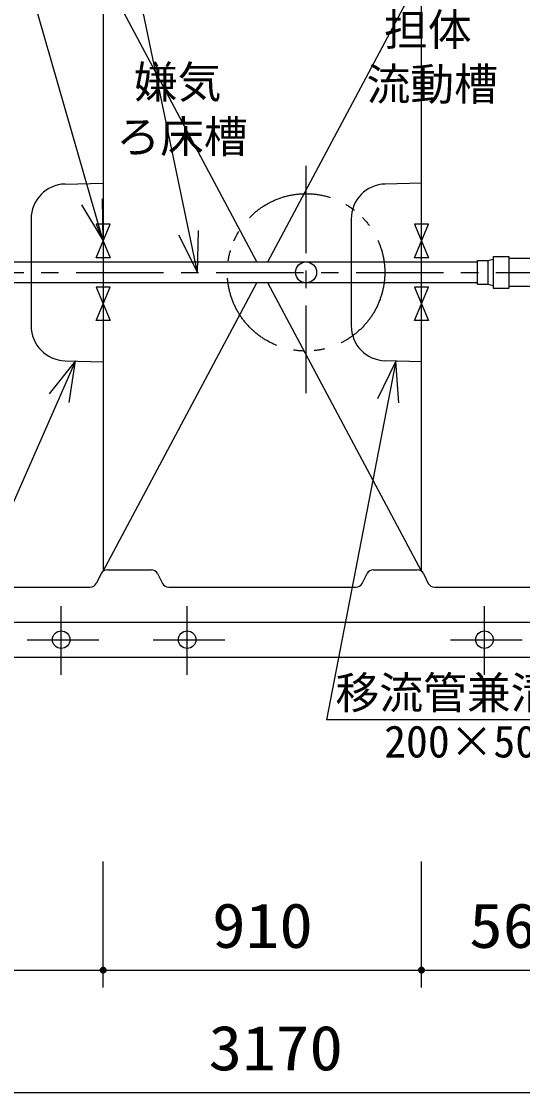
# Model space of a CAD drawing. Units: millimetres, scale not verified. Extents: x -14850 to 14850, y -10500 to 10500.
# Drawn here: x -9652 to -8219, y -1770 to 1292 of the extents above; entities that cross this region are included whole.
import ezdxf
from ezdxf.enums import TextEntityAlignment as Align

# ---------------------------------------------------------------- set-up
doc = ezdxf.new("R2010")
doc.units = ezdxf.units.MM
doc.header["$LTSCALE"] = 50
doc.linetypes.add('CHAIN1', pattern=[8, 5, -1, 1, -1])
doc.linetypes.add('DOUBLE_CHAIN1', pattern=[8.8, 5, -1, 0.6, -0.6, 0.6, -1])
for name, color, linetype, lineweight in [('0-0_機器', 2, 'Continuous', 25), ('0-1_空気管', 3, 'Continuous', 25), ('0-4_文字', 5, 'Continuous', 25), ('0-5_製作', 5, 'Continuous', 25)]:
    doc.layers.add(name, color=color, linetype=linetype, lineweight=lineweight)
doc.styles.add('ＭＳ ゴシック', font='')
doc.styles.get('ＭＳ ゴシック').set_extended_font_data('MS Gothic')

msp = doc.modelspace()

# ---------------------------------------------------------------- linework, layer by layer
at = {"layer": '0-0_機器'}
msp.add_line((-10707.89, -525.08), (-7137.89, -525.08), dxfattribs=at)
at = {"layer": '0-1_空気管'}
for p, q in [((-9417.89, 1429.19), (-9417.89, -279.09)), ((-8978.87, 604.92), (-9417.89, 1429.19)), ((-8946.92, 604.92), (-8507.89, 1428.95)), ((-8507.89, -279.36), (-8507.89, 1428.95)), ((-9526.51, 827.47), (-9417.89, 830.31)), ((-8507.89, 830.18), (-8611.51, 827.47)), ((-9623.89, 727.5), (-9623.89, 422.33)), ((-8708.89, 727.5), (-8708.89, 422.33)), ((-9148.45, 574.92), (-9145.48, 694.88)), ((-8302.89, 619.92), (-8257.89, 619.92)), ((-8302.89, 619.92), (-8302.89, 529.92)), ((-8257.89, 619.92), (-8257.89, 529.92)), ((-8187.89, 614.92), (-8257.89, 614.92)), ((-10208.94, 604.92), (-8347.89, 604.92)), ((-8347.89, 541.42), (-8347.89, 608.42)), ((-8317.89, 608.42), (-8317.89, 541.42)), ((-8347.89, 544.92), (-10208.94, 544.92)), ((-9417.89, -279.09), (-8978.88, 544.92)), ((-8507.89, -279.36), (-8946.92, 544.92)), ((-8302.89, 529.92), (-8257.89, 529.92)), ((-8187.89, 534.92), (-8257.89, 534.92)), ((-9497.07, 321.6), (-9922.18, -643.54)), ((-9526.51, 322.37), (-9417.89, 319.52)), ((-8581.44, 321.58), (-8779.42, -704.48)), ((-8507.89, 319.66), (-8611.51, 322.37)), ((-9405.88, -275.08), (-9280.26, -275.08)), ((-8645.53, -275.08), (-8520.26, -275.08)), ((-9423.83, -286.26), (-9437.4, -313.9)), ((-9262.37, -286.14), (-9248.42, -314.03)), ((-8677.37, -314.03), (-8663.42, -286.14)), ((-8502.37, -286.14), (-8488.42, -314.03)), ((-10082.67, -325.08), (-9455.35, -325.08)), ((-9230.53, -325.08), (-8695.26, -325.08)), ((-8470.53, -325.08), (-7985.26, -325.08)), ((-10082.67, -425.08), (-7965.73, -425.08)), ((-7864.05, -704.48), (-8779.42, -704.48))]:
    msp.add_line(p, q, dxfattribs=at)
at = {"layer": '0-1_空気管', "linetype": 'CHAIN1'}
for p, q in [((-8837.89, 229.92), (-8837.89, 919.92)), ((-10695.1, 574.92), (-7159.18, 574.92))]:
    msp.add_line(p, q, dxfattribs=at)
at = {"layer": '0-1_空気管'}
for points in [[(-9417.89, 664.92), (-9786.71, 1943.64), (-10426.94, 1943.64)], [(-9202.8, 681.91), (-9148.45, 574.92), (-9413.83, 1849.73), (-8817.05, 1849.73)], [(-9479.57, 767.86), (-9417.89, 664.92), (-9419.83, 784.9)], [(-8347.89, 608.42), (-8317.89, 608.42), (-8302.89, 612.42)], [(-8347.89, 541.42), (-8317.89, 541.42), (-8302.89, 537.42)], [(-9515.37, 203), (-9497.07, 321.6), (-9572.22, 228.04)], [(-8572.9, 201.88), (-8581.44, 321.58), (-8633.89, 213.65)], [(-8507.89, -194.77), (-8507.86, -193.9), (-8507.77, -192.9), (-8507.7, -192.15), (-8507.59, -191.26), (-8507.43, -190.36)]]:
    msp.add_lwpolyline(points, dxfattribs=at)
for points in [[(-9397.89, 712.92), (-9437.89, 712.92), (-9397.89, 616.92), (-9437.89, 616.92)], [(-8487.89, 712.92), (-8527.89, 712.92), (-8487.89, 616.92), (-8527.89, 616.92)], [(-9397.89, 532.92), (-9437.89, 532.92), (-9397.89, 436.92), (-9437.89, 436.92)], [(-8487.89, 532.92), (-8527.89, 532.92), (-8487.89, 436.92), (-8527.89, 436.92)]]:
    msp.add_lwpolyline(points, close=True, dxfattribs=at)
at = {"layer": '0-1_空気管', "linetype": 'DOUBLE_CHAIN1'}
msp.add_circle((-8837.89, 574.92), 225, dxfattribs=at)
at = {"layer": '0-1_空気管'}
msp.add_circle((-8837.89, 574.92), 30, dxfattribs=at)
for centre, radius, start, end in [((-9523.89, 727.5), 100, 91.5, 180), ((-8608.89, 727.5), 100, 91.5, 180), ((-9523.89, 422.33), 100, 180, 268.5), ((-8608.89, 422.33), 100, 180, 268.5), ((-9405.88, -295.08), 20, 90, 153.84564), ((-9280.26, -295.08), 20, 26.56387, 90), ((-8645.53, -295.08), 20, 90, 153.43611), ((-8520.26, -295.08), 20, 26.56387, 90), ((-9455.35, -305.08), 20, 270, 333.84564), ((-9230.53, -305.08), 20, 206.56384, 270), ((-8695.26, -305.08), 20, 270, 333.43611), ((-8470.53, -305.08), 20, 206.56384, 270)]:
    msp.add_arc(centre, radius, start, end, dxfattribs=at)
at = {"layer": '0-4_文字', "color": 7}
for p, q in [((-9537.89, -575.29), (-9537.89, -378.8)), ((-9177.89, -575.29), (-9177.89, -378.8)), ((-8327.89, -575.29), (-8327.89, -378.8)), ((-9635.22, -475.08), (-9430.07, -475.08)), ((-9275.22, -475.08), (-9070.07, -475.08)), ((-8425.22, -475.08), (-8220.07, -475.08))]:
    msp.add_line(p, q, dxfattribs=at)
for centre in [(-9537.89, -475.08), (-9177.89, -475.08), (-8327.89, -475.08)]:
    msp.add_circle(centre, 25, dxfattribs=at)
at = {"layer": '0-5_製作', "color": 2}
for p, q in [((-9417.89, -1469.65), (-9417.89, -1109.23)), ((-8507.89, -1469.65), (-8507.89, -1109.23)), ((-10507.89, -1419.65), (-9417.89, -1419.65)), ((-9417.89, -1419.65), (-8507.89, -1419.65)), ((-8507.89, -1419.65), (-7947.89, -1419.65)), ((-10507.89, -1769.65), (-7337.89, -1769.65))]:
    msp.add_line(p, q, dxfattribs=at)
at = {"layer": '0-5_製作'}
for points in [[(-9427.88, -1419.02), (-9417.89, -1419.65), (-9427.89, -1419.65)], [(-9427.89, -1419.65), (-9427.58, -1422.13), (-9427.82, -1420.9)], [(-9427.89, -1419.65), (-9427.19, -1423.33), (-9427.58, -1422.13)], [(-9417.89, -1419.65), (-9427.19, -1423.33), (-9427.89, -1419.65)], [(-9427.72, -1417.77), (-9417.89, -1419.65), (-9427.88, -1419.02)], [(-9427.41, -1416.56), (-9417.89, -1419.65), (-9427.72, -1417.77)], [(-9426.94, -1415.39), (-9417.89, -1419.65), (-9427.41, -1416.56)], [(-9417.89, -1419.65), (-9426.66, -1424.47), (-9427.19, -1423.33)], [(-9426.34, -1414.29), (-9417.89, -1419.65), (-9426.94, -1415.39)], [(-9417.89, -1419.65), (-9425.98, -1425.53), (-9426.66, -1424.47)], [(-9425.6, -1413.27), (-9417.89, -1419.65), (-9426.34, -1414.29)], [(-9417.89, -1419.65), (-9425.18, -1426.49), (-9425.98, -1425.53)], [(-9424.74, -1412.36), (-9417.89, -1419.65), (-9425.6, -1413.27)], [(-9417.89, -1419.65), (-9424.27, -1427.35), (-9425.18, -1426.49)], [(-9423.77, -1411.56), (-9417.89, -1419.65), (-9424.74, -1412.36)], [(-9417.89, -1419.65), (-9423.25, -1428.09), (-9424.27, -1427.35)], [(-9422.71, -1410.88), (-9417.89, -1419.65), (-9423.77, -1411.56)], [(-9417.89, -1419.65), (-9422.15, -1428.7), (-9423.25, -1428.09)], [(-9421.58, -1410.35), (-9417.89, -1419.65), (-9422.71, -1410.88)], [(-9417.89, -1419.65), (-9420.98, -1429.16), (-9422.15, -1428.7)], [(-9420.38, -1409.96), (-9417.89, -1419.65), (-9421.58, -1410.35)], [(-9417.89, -1419.65), (-9419.77, -1429.47), (-9420.98, -1429.16)], [(-9419.15, -1409.73), (-9417.89, -1419.65), (-9420.38, -1409.96)], [(-9417.89, -1419.65), (-9418.52, -1429.63), (-9419.77, -1429.47)], [(-9419.15, -1409.73), (-9417.89, -1409.65), (-9417.89, -1419.65)], [(-9417.89, -1419.65), (-9417.89, -1429.65), (-9418.52, -1429.63)], [(-9417.89, -1409.65), (-9407.89, -1419.65), (-9417.89, -1419.65)], [(-9417.27, -1409.67), (-9407.89, -1419.65), (-9417.89, -1409.65)], [(-9417.89, -1419.65), (-9416.64, -1429.57), (-9417.89, -1429.65)], [(-9417.89, -1419.65), (-9415.41, -1429.33), (-9416.64, -1429.57)], [(-9407.89, -1419.65), (-9415.41, -1429.33), (-9417.89, -1419.65)], [(-9416.02, -1409.82), (-9407.89, -1419.65), (-9417.27, -1409.67)], [(-9414.8, -1410.14), (-9407.89, -1419.65), (-9416.02, -1409.82)], [(-9407.89, -1419.65), (-9414.21, -1428.95), (-9415.41, -1429.33)], [(-9413.64, -1410.6), (-9407.89, -1419.65), (-9414.8, -1410.14)], [(-9407.89, -1419.65), (-9413.08, -1428.41), (-9414.21, -1428.95)], [(-9412.54, -1411.2), (-9407.89, -1419.65), (-9413.64, -1410.6)], [(-9407.89, -1419.65), (-9412.02, -1427.74), (-9413.08, -1428.41)], [(-9411.52, -1411.94), (-9407.89, -1419.65), (-9412.54, -1411.2)], [(-9407.89, -1419.65), (-9411.05, -1426.94), (-9412.02, -1427.74)], [(-9410.61, -1412.8), (-9407.89, -1419.65), (-9411.52, -1411.94)], [(-9407.89, -1419.65), (-9410.19, -1426.02), (-9411.05, -1426.94)], [(-9409.8, -1413.77), (-9407.89, -1419.65), (-9410.61, -1412.8)], [(-9407.89, -1419.65), (-9409.45, -1425.01), (-9410.19, -1426.02)], [(-9409.13, -1414.83), (-9407.89, -1419.65), (-9409.8, -1413.77)], [(-9407.89, -1419.65), (-9408.85, -1423.91), (-9409.45, -1425.01)], [(-9408.6, -1415.97), (-9407.89, -1419.65), (-9409.13, -1414.83)], [(-9407.89, -1419.65), (-9408.38, -1422.74), (-9408.85, -1423.91)], [(-9408.21, -1417.16), (-9407.89, -1419.65), (-9408.6, -1415.97)], [(-9407.89, -1419.65), (-9408.07, -1421.52), (-9408.38, -1422.74)], [(-9408.21, -1417.16), (-9407.97, -1418.39), (-9407.89, -1419.65)], [(-9407.89, -1419.65), (-9407.91, -1420.28), (-9408.07, -1421.52)], [(-8517.87, -1419.02), (-8507.89, -1419.65), (-8517.89, -1419.65)], [(-8517.89, -1419.65), (-8517.58, -1422.13), (-8517.82, -1420.9)], [(-8517.89, -1419.65), (-8517.19, -1423.33), (-8517.58, -1422.13)], [(-8507.89, -1419.65), (-8517.19, -1423.33), (-8517.89, -1419.65)], [(-8517.72, -1417.77), (-8507.89, -1419.65), (-8517.87, -1419.02)], [(-8517.41, -1416.56), (-8507.89, -1419.65), (-8517.72, -1417.77)], [(-8516.94, -1415.39), (-8507.89, -1419.65), (-8517.41, -1416.56)], [(-8507.89, -1419.65), (-8516.66, -1424.47), (-8517.19, -1423.33)], [(-8516.34, -1414.29), (-8507.89, -1419.65), (-8516.94, -1415.39)], [(-8507.89, -1419.65), (-8515.98, -1425.53), (-8516.66, -1424.47)], [(-8515.6, -1413.27), (-8507.89, -1419.65), (-8516.34, -1414.29)], [(-8507.89, -1419.65), (-8515.18, -1426.49), (-8515.98, -1425.53)], [(-8514.74, -1412.36), (-8507.89, -1419.65), (-8515.6, -1413.27)], [(-8507.89, -1419.65), (-8514.27, -1427.35), (-8515.18, -1426.49)], [(-8513.77, -1411.56), (-8507.89, -1419.65), (-8514.74, -1412.36)], [(-8507.89, -1419.65), (-8513.25, -1428.09), (-8514.27, -1427.35)], [(-8512.71, -1410.88), (-8507.89, -1419.65), (-8513.77, -1411.56)], [(-8507.89, -1419.65), (-8512.15, -1428.7), (-8513.25, -1428.09)], [(-8511.58, -1410.35), (-8507.89, -1419.65), (-8512.71, -1410.88)], [(-8507.89, -1419.65), (-8510.98, -1429.16), (-8512.15, -1428.7)], [(-8510.38, -1409.96), (-8507.89, -1419.65), (-8511.58, -1410.35)], [(-8507.89, -1419.65), (-8509.77, -1429.47), (-8510.98, -1429.16)], [(-8509.15, -1409.73), (-8507.89, -1419.65), (-8510.38, -1409.96)], [(-8507.89, -1419.65), (-8508.52, -1429.63), (-8509.77, -1429.47)], [(-8509.15, -1409.73), (-8507.89, -1409.65), (-8507.89, -1419.65)], [(-8507.89, -1419.65), (-8507.89, -1429.65), (-8508.52, -1429.63)], [(-8507.89, -1409.65), (-8497.89, -1419.65), (-8507.89, -1419.65)], [(-8507.27, -1409.67), (-8497.89, -1419.65), (-8507.89, -1409.65)], [(-8507.89, -1419.65), (-8506.64, -1429.57), (-8507.89, -1429.65)], [(-8507.89, -1419.65), (-8505.41, -1429.33), (-8506.64, -1429.57)], [(-8497.89, -1419.65), (-8505.41, -1429.33), (-8507.89, -1419.65)], [(-8506.02, -1409.82), (-8497.89, -1419.65), (-8507.27, -1409.67)], [(-8504.8, -1410.14), (-8497.89, -1419.65), (-8506.02, -1409.82)], [(-8497.89, -1419.65), (-8504.21, -1428.95), (-8505.41, -1429.33)], [(-8503.64, -1410.6), (-8497.89, -1419.65), (-8504.8, -1410.14)], [(-8497.89, -1419.65), (-8503.08, -1428.41), (-8504.21, -1428.95)], [(-8502.54, -1411.2), (-8497.89, -1419.65), (-8503.64, -1410.6)], [(-8497.89, -1419.65), (-8502.02, -1427.74), (-8503.08, -1428.41)], [(-8501.52, -1411.94), (-8497.89, -1419.65), (-8502.54, -1411.2)], [(-8497.89, -1419.65), (-8501.05, -1426.94), (-8502.02, -1427.74)], [(-8500.6, -1412.8), (-8497.89, -1419.65), (-8501.52, -1411.94)], [(-8497.89, -1419.65), (-8500.19, -1426.02), (-8501.05, -1426.94)], [(-8499.8, -1413.77), (-8497.89, -1419.65), (-8500.6, -1412.8)], [(-8497.89, -1419.65), (-8499.45, -1425.01), (-8500.19, -1426.02)], [(-8499.13, -1414.83), (-8497.89, -1419.65), (-8499.8, -1413.77)], [(-8497.89, -1419.65), (-8498.85, -1423.91), (-8499.45, -1425.01)], [(-8498.6, -1415.97), (-8497.89, -1419.65), (-8499.13, -1414.83)], [(-8497.89, -1419.65), (-8498.38, -1422.74), (-8498.85, -1423.91)], [(-8498.21, -1417.16), (-8497.89, -1419.65), (-8498.6, -1415.97)], [(-8497.89, -1419.65), (-8498.07, -1421.52), (-8498.38, -1422.74)], [(-8498.21, -1417.16), (-8497.97, -1418.39), (-8497.89, -1419.65)], [(-8497.89, -1419.65), (-8497.91, -1420.28), (-8498.07, -1421.52)]]:
    msp.add_solid(points, dxfattribs=at)

# ---------------------------------------------------------------- texts
at = {"layer": '0-1_空気管', "color": 4, "style": 'ＭＳ ゴシック'}
for s, p in [('担体', (-8615.08, 1195.35)), ('嫌気', (-9330.31, 1045.6)), ('流動槽', (-8665.08, 1039.35)), ('ろ床槽', (-9380.31, 889.6)), ('移流管兼清掃口', (-8753.78, -700.24)), ('200×500', (-8614.6, -839.42))]:
    msp.add_text(s, height=91.79, dxfattribs=at).set_placement(p, align=Align.BOTTOM_LEFT)
at = {"layer": '0-5_製作', "color": 4, "style": 'ＭＳ ゴシック', "width": 1.1}
for s, p in [('910', (-9106.64, -1394.65)), ('560', (-8371.64, -1394.65)), ('3170', (-9116.64, -1744.65))]:
    msp.add_text(s, height=128.4, dxfattribs=at).set_placement(p, align=Align.BOTTOM_LEFT)

doc.saveas('drawing.dxf')
